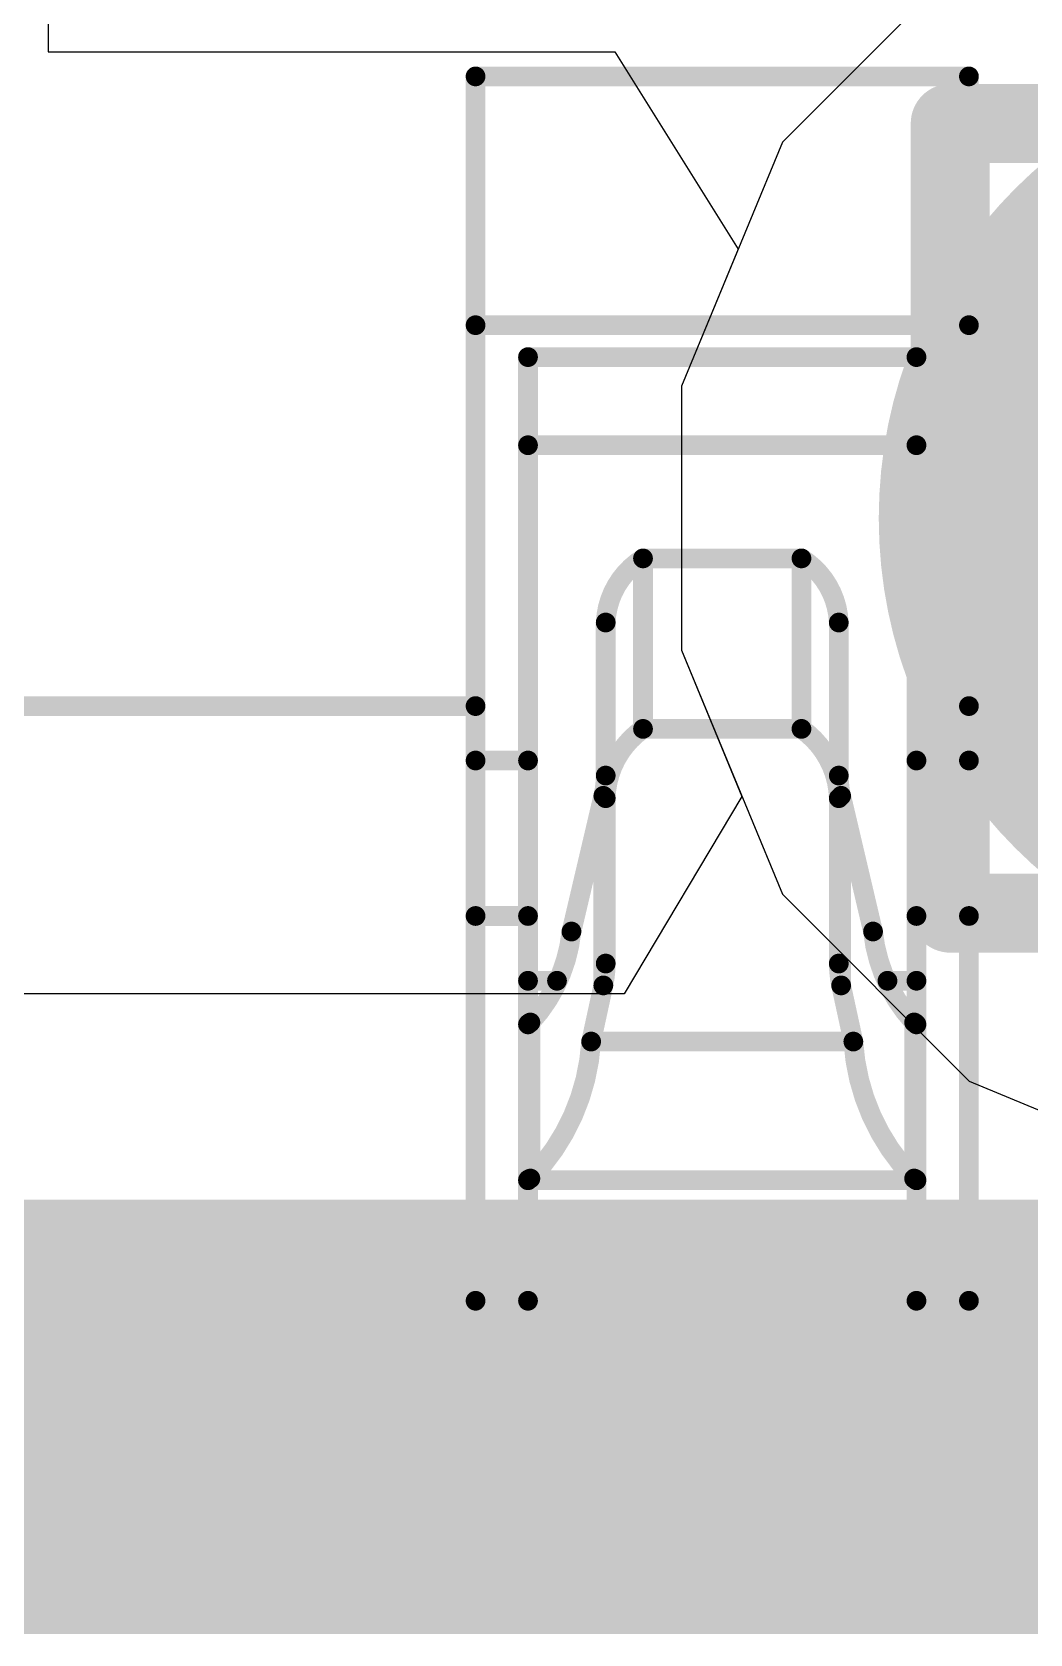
# Model space of a CAD drawing. Header units: inches. Extents: x -6 to 5433, y -4 to 5447.
# Drawn here: x 8.771 to 9.413, y 30.073 to 31.103 of the extents above; entities that cross this region are included whole.
import ezdxf

# ---------------------------------------------------------------- set-up
doc = ezdxf.new("R2010")
doc.units = ezdxf.units.IN
for name, color, linetype in [('Bottom Layer', 5, 'Continuous'), ('Drill Drawing', 1, 'Continuous'), ('Ground', 16, 'Continuous'), ('Mechanical 4', 56, 'Continuous'), ('Power', 76, 'Continuous'), ('Top Layer', 1, 'Continuous')]:
    doc.layers.add(name, color=color, linetype=linetype)

msp = doc.modelspace()

# ---------------------------------------------------------------- hatches: boundary and pattern name
at = {"layer": 'Bottom Layer'}
h = msp.add_hatch(color=5, dxfattribs=at)
edge = h.paths.add_edge_path()
edge.add_arc((9.6156272, 30.79074868), 0.2999994, 0, 360)
at = {"layer": 'Ground'}
h = msp.add_hatch(color=16, dxfattribs=at)
edge = h.paths.add_edge_path()
edge.add_arc((9.6156272, 30.79074868), 0.2999994, 0, 360)
at = {"layer": 'Power'}
h = msp.add_hatch(color=76, dxfattribs=at)
edge = h.paths.add_edge_path()
edge.add_arc((9.6156272, 30.79074868), 0.2999994, 0, 360)
at = {"layer": 'Top Layer'}
h = msp.add_hatch(color=1, dxfattribs=at)
edge = h.paths.add_edge_path()
edge.add_arc((9.6156272, 30.79074868), 0.2999994, 0, 360)

# ---------------------------------------------------------------- linework, layer by layer
at = {"layer": 'Bottom Layer'}
for p, q in [((9.37375316, 31.15273932), (9.253636559999999, 31.03262272)), ((9.253636559999999, 31.03262272), (9.188627799999999, 30.87568374)), ((9.188627799999999, 30.87568374), (9.188627799999999, 30.70581362)), ((9.188627799999999, 30.70581362), (9.22758378, 30.61177012)), ((9.22758378, 30.61177012), (9.15180796, 30.48476758)), ((9.15180796, 30.48476758), (4.82502464, 30.48476758))]:
    msp.add_line(p, q, dxfattribs=at)
msp.add_lwpolyline([(4.55450194, 30.2128428, 0.2794, 0.2794, 0), (14.47733452, 30.2128428, 0.2794, 0.2794, 0)], format="xyseb", dxfattribs=at)
at = {"layer": 'Drill Drawing'}
for points in [[(9.3616272, 31.04474868, 0.0508, 0.0508, 0), (9.8696272, 31.04474868, 0.0508, 0.0508, 0)], [(9.3616272, 30.53674868, 0.0508, 0.0508, 0), (9.3616272, 31.04474868, 0.0508, 0.0508, 0)], [(9.3616272, 30.53674868, 0.0508, 0.0508, 0), (9.8696272, 30.53674868, 0.0508, 0.0508, 0)]]:
    msp.add_lwpolyline(points, format="xyseb", dxfattribs=at)
for points in [[(9.3489272, 31.04474868, 0.0254, 0.0254, 1), (9.3743272, 31.04474868, 0.0254, 0.0254, 1)], [(9.3489272, 31.04474868, 0.0254, 0.0254, 1), (9.3743272, 31.04474868, 0.0254, 0.0254, 1)], [(9.3489272, 30.53674868, 0.0254, 0.0254, 1), (9.3743272, 30.53674868, 0.0254, 0.0254, 1)], [(9.3489272, 30.53674868, 0.0254, 0.0254, 1), (9.3743272, 30.53674868, 0.0254, 0.0254, 1)]]:
    msp.add_lwpolyline(points, format="xyseb", close=True, dxfattribs=at)
at = {"layer": 'Ground'}
for p, q in [((9.37375316, 31.15273932), (9.253636559999999, 31.03262272)), ((9.253636559999999, 31.03262272), (9.188627799999999, 30.87568374)), ((9.188627799999999, 30.87568374), (9.188627799999999, 30.70581362)), ((9.188627799999999, 30.70581362), (9.253636559999999, 30.54887464)), ((9.253636559999999, 30.54887464), (9.37375316, 30.42875804)), ((9.37375316, 30.42875804), (9.53069214, 30.36374928))]:
    msp.add_line(p, q, dxfattribs=at)
at = {"layer": 'Mechanical 4'}
for points in [[(9.0561541, 31.07494674, 0.0127, 0.0127, 0), (9.3736541, 31.07494674, 0.0127, 0.0127, 0)], [(9.0561541, 30.28744514, 0.0127, 0.0127, 0), (9.0561541, 31.07494674, 0.0127, 0.0127, 0)], [(9.3736541, 30.66994628, 0.0127, 0.0127, 0), (9.3736541, 31.07494674, 0.0127, 0.0127, 0)], [(9.0561541, 30.91494452, 0.0127, 0.0127, 0), (9.3736541, 30.91494452, 0.0127, 0.0127, 0)], [(9.08990562, 30.28744514, 0.0127, 0.0127, 0), (9.08990562, 30.89440862, 0.0127, 0.0127, 0)], [(9.08990562, 30.89440862, 0.0127, 0.0127, 0), (9.33990512, 30.89440862, 0.0127, 0.0127, 0)], [(9.33990512, 30.28744514, 0.0127, 0.0127, 0), (9.33990512, 30.89440862, 0.0127, 0.0127, 0)], [(9.08990562, 30.83773868, 0.0127, 0.0127, 0), (9.33990512, 30.83773868, 0.0127, 0.0127, 0)], [(9.13990552, 30.72369522, 0.0127, 0.0127, -0.2473774344944057), (9.163913599999999, 30.76494482, 0.0127, 0.0127, 0)], [(9.16391614, 30.76494482, 0.0127, 0.0127, 0), (9.2658946, 30.76494482, 0.0127, 0.0127, 0)], [(9.16391614, 30.65528286, 0.0127, 0.0127, 0), (9.16391614, 30.76494482, 0.0127, 0.0127, 0)], [(9.2658946, 30.65528286, 0.0127, 0.0127, 0), (9.2658946, 30.76494482, 0.0127, 0.0127, 0)], [(9.26589714, 30.76494482, 0.0127, 0.0127, -0.2473774344944055), (9.28990522, 30.72369522, 0.0127, 0.0127, 0)], [(9.13990552, 30.50434844, 0.0127, 0.0127, 0), (9.13990552, 30.72369522, 0.0127, 0.0127, 0)], [(9.28990522, 30.50434844, 0.0127, 0.0127, 0), (9.28990522, 30.72369522, 0.0127, 0.0127, 0)], [(8.7386541, 30.66994628, 0.0127, 0.0127, 0), (9.0561541, 30.66994628, 0.0127, 0.0127, 0)], [(9.3736541, 30.66994628, 0.0127, 0.0127, 0), (9.691154099999999, 30.66994628, 0.0127, 0.0127, 0)], [(9.3736541, 30.28744514, 0.0127, 0.0127, 0), (9.3736541, 30.66994628, 0.0127, 0.0127, 0)], [(9.13990552, 30.61071348, 0.0127, 0.0127, -0.2374800627721871), (9.163913599999999, 30.6552854, 0.0127, 0.0127, 0)], [(9.16391614, 30.65528286, 0.0127, 0.0127, 0), (9.2658946, 30.65528286, 0.0127, 0.0127, 0)], [(9.26589714, 30.6552854, 0.0127, 0.0127, -0.2374800627721868), (9.28990522, 30.61071348, 0.0127, 0.0127, 0)], [(9.0561541, 30.63494508, 0.0127, 0.0127, 0), (9.08990562, 30.63494508, 0.0127, 0.0127, 0)], [(9.33990512, 30.63494508, 0.0127, 0.0127, 0), (9.3736541, 30.63494508, 0.0127, 0.0127, 0)], [(9.13990552, 30.62525752, 0.0127, 0.0127, -0.05786385222358645), (9.1383866, 30.61223494, 0.0127, 0.0127, 0)], [(9.29142414, 30.61223494, 0.0127, 0.0127, -0.057863852222711), (9.28990522, 30.62525752, 0.0127, 0.0127, 0)], [(9.1178634, 30.5249453, 0.0127, 0.0127, 0), (9.1383866, 30.61223494, 0.0127, 0.0127, 0)], [(9.1383866, 30.49027684, 0.0127, 0.0127, 0), (9.1383866, 30.61223494, 0.0127, 0.0127, 0)], [(9.29142414, 30.61223494, 0.0127, 0.0127, 0), (9.3119448, 30.5249453, 0.0127, 0.0127, 0)], [(9.29142414, 30.49027684, 0.0127, 0.0127, 0), (9.29142414, 30.61223494, 0.0127, 0.0127, 0)], [(9.0561541, 30.53494528, 0.0127, 0.0127, 0), (9.08990562, 30.53494528, 0.0127, 0.0127, 0)], [(9.33990512, 30.53494528, 0.0127, 0.0127, 0), (9.3736541, 30.53494528, 0.0127, 0.0127, 0)], [(9.11786594, 30.52494784, 0.0127, 0.0127, -0.1625906327552088), (9.091424539999998, 30.46645418, 0.0127, 0.0127, 0)], [(9.3383862, 30.46645418, 0.0127, 0.0127, -0.1625906327547608), (9.3119448, 30.52494784, 0.0127, 0.0127, 0)], [(9.13990552, 30.50434844, 0.0127, 0.0127, -0.05365793627908248), (9.1383866, 30.49027684, 0.0127, 0.0127, 0)], [(9.29142414, 30.49027684, 0.0127, 0.0127, -0.0536579362795205), (9.28990522, 30.50434844, 0.0127, 0.0127, 0)], [(9.08990562, 30.49328166, 0.0127, 0.0127, 0), (9.108566999999999, 30.49328166, 0.0127, 0.0127, 0)], [(9.321243739999998, 30.49328166, 0.0127, 0.0127, 0), (9.33990512, 30.49328166, 0.0127, 0.0127, 0)], [(9.13053292, 30.45417836, 0.0127, 0.0127, 0), (9.1383866, 30.49027684, 0.0127, 0.0127, 0)], [(9.29142414, 30.49027684, 0.0127, 0.0127, 0), (9.299277819999999, 30.45417836, 0.0127, 0.0127, 0)], [(9.08990562, 30.46521466, 0.0127, 0.0127, -0.0110217607104966), (9.08994118, 30.46530102, 0.0127, 0.0127, 0)], [(9.08994118, 30.46530102, 0.0127, 0.0127, -0.02840440585548756), (9.0899869, 30.46538992, 0.0127, 0.0127, 0)], [(9.0899869, 30.46538992, 0.0127, 0.0127, -0.03504147040287762), (9.09005294, 30.46548644, 0.0127, 0.0127, 0)], [(9.09005294, 30.46548644, 0.0127, 0.0127, -0.03231858327984896), (9.090151999999998, 30.46559312, 0.0127, 0.0127, 0)], [(9.090151999999998, 30.46559312, 0.0127, 0.0127, -0.02446223688059754), (9.09028916, 30.4657125, 0.0127, 0.0127, 0)], [(9.0902917, 30.46570996, 0.0127, 0.0127, -0.01372918957293931), (9.0904695, 30.46584458, 0.0127, 0.0127, 0)], [(9.0904695, 30.46584458, 0.0127, 0.0127, -0.008119992782624982), (9.09068032, 30.46598682, 0.0127, 0.0127, 0)], [(9.09067778, 30.46598936, 0.0127, 0.0127, -0.004820635651678816), (9.090914, 30.46613922, 0.0127, 0.0127, 0)], [(9.090914, 30.46613922, 0.0127, 0.0127, 0), (9.091424539999998, 30.46645418, 0.0127, 0.0127, 0)], [(9.091424539999998, 30.36607592, 0.0127, 0.0127, 0), (9.091424539999998, 30.46645418, 0.0127, 0.0127, 0)], [(9.3383862, 30.36607592, 0.0127, 0.0127, 0), (9.3383862, 30.46645418, 0.0127, 0.0127, 0)], [(9.3383862, 30.46645418, 0.0127, 0.0127, 0), (9.3386529, 30.46629416, 0.0127, 0.0127, 0)], [(9.3386529, 30.46629416, 0.0127, 0.0127, 0), (9.338911979999999, 30.46613414, 0.0127, 0.0127, 0)], [(9.338909439999998, 30.4661316, 0.0127, 0.0127, -0.006054857851939337), (9.339148199999999, 30.46598174, 0.0127, 0.0127, 0)], [(9.33915074, 30.46598428, 0.0127, 0.0127, -0.01073696924309988), (9.33935648, 30.46584204, 0.0127, 0.0127, 0)], [(9.33935648, 30.4658395, 0.0127, 0.0127, -0.01856237097817421), (9.33952158, 30.4657125, 0.0127, 0.0127, 0)], [(9.33952158, 30.46571504, 0.0127, 0.0127, -0.02338621056542171), (9.33964604, 30.4655982, 0.0127, 0.0127, 0)], [(9.33964604, 30.46559565999999, 0.0127, 0.0127, -0.05432145116135166), (9.339806059999999, 30.465395, 0.0127, 0.0127, 0)], [(9.3398086, 30.46539754, 0.0127, 0.0127, -0.02859688049945708), (9.33990766, 30.46521466, 0.0127, 0.0127, 0)], [(9.13053292, 30.4541809, 0.0127, 0.0127, -0.1798939642534223), (9.091424539999998, 30.36607592, 0.0127, 0.0127, 0)], [(9.13053292, 30.45417836, 0.0127, 0.0127, 0), (9.299277819999999, 30.45417836, 0.0127, 0.0127, 0)], [(9.3383862, 30.36607592, 0.0127, 0.0127, -0.1798939642534224), (9.299277819999999, 30.4541809, 0.0127, 0.0127, 0)], [(9.08990562, 30.36514628, 0.0127, 0.0127, -0.01323430973231788), (9.08994118, 30.36521231999999, 0.0127, 0.0127, 0)], [(9.08990562, 30.36494562, 0.0127, 0.0127, 0), (9.33990512, 30.36494562, 0.0127, 0.0127, 0)], [(9.08994118, 30.36521231999999, 0.0127, 0.0127, -0.03268862894932029), (9.0899869, 30.36528089999999, 0.0127, 0.0127, 0)], [(9.0899869, 30.36527582, 0.0127, 0.0127, -0.03744583041080751), (9.09005294, 30.36534948, 0.0127, 0.0127, 0)], [(9.09005294, 30.36534948, 0.0127, 0.0127, -0.0318812046932874), (9.090151999999998, 30.36542822, 0.0127, 0.0127, 0)], [(9.09014946, 30.36543076, 0.0127, 0.0127, -0.02261994772729519), (9.09028916, 30.3655222, 0.0127, 0.0127, 0)], [(9.09028916, 30.36551966, 0.0127, 0.0127, -0.01220889243793097), (9.090466959999999, 30.36561872, 0.0127, 0.0127, 0)], [(9.090466959999999, 30.36561872, 0.0127, 0.0127, -0.007070305418433639), (9.09067778, 30.3657254, 0.0127, 0.0127, 0)], [(9.09067778, 30.3657254, 0.0127, 0.0127, 0), (9.090914, 30.3658397, 0.0127, 0.0127, 0)], [(9.090914, 30.3658397, 0.0127, 0.0127, 0), (9.091424539999998, 30.36607592, 0.0127, 0.0127, 0)], [(9.3383862, 30.36607592, 0.0127, 0.0127, 0), (9.3386529, 30.365954, 0.0127, 0.0127, 0)], [(9.3386529, 30.365954, 0.0127, 0.0127, 0), (9.338911979999999, 30.36583716, 0.0127, 0.0127, 0)], [(9.338911979999999, 30.36583716, 0.0127, 0.0127, -0.005205334055472881), (9.33915074, 30.3657254, 0.0127, 0.0127, 0)], [(9.339148199999999, 30.36572286, 0.0127, 0.0127, -0.009375622370237296), (9.339353939999999, 30.36561618, 0.0127, 0.0127, 0)], [(9.339353939999999, 30.36561618, 0.0127, 0.0127, -0.01668702490799098), (9.33952158, 30.36551966, 0.0127, 0.0127, 0)], [(9.33952158, 30.36551966, 0.0127, 0.0127, -0.0219939170231911), (9.33964604, 30.3654333, 0.0127, 0.0127, 0)], [(9.3396435, 30.3654333, 0.0127, 0.0127, -0.02675089187620369), (9.339737479999998, 30.36535456, 0.0127, 0.0127, 0)], [(9.339740019999999, 30.36535456, 0.0127, 0.0127, -0.02828763813218532), (9.3398086, 30.36528344, 0.0127, 0.0127, 0)], [(9.3398086, 30.36528344, 0.0127, 0.0127, -0.03260546146279918), (9.33990512, 30.36514628, 0.0127, 0.0127, 0)], [(9.0561541, 30.28744514, 0.0127, 0.0127, 0), (9.3736541, 30.28744514, 0.0127, 0.0127, 0)]]:
    msp.add_lwpolyline(points, format="xyseb", dxfattribs=at)
for points in [[(9.0529791, 31.07494674, 0.00635, 0.00635, 1), (9.0593291, 31.07494674, 0.00635, 0.00635, 1)], [(9.0529791, 31.07494674, 0.00635, 0.00635, 1), (9.0593291, 31.07494674, 0.00635, 0.00635, 1)], [(9.370479099999999, 31.07494674, 0.00635, 0.00635, 1), (9.3768291, 31.07494674, 0.00635, 0.00635, 1)], [(9.370479099999999, 31.07494674, 0.00635, 0.00635, 1), (9.3768291, 31.07494674, 0.00635, 0.00635, 1)], [(9.0529791, 30.91494452, 0.00635, 0.00635, 1), (9.0593291, 30.91494452, 0.00635, 0.00635, 1)], [(9.370479099999999, 30.91494452, 0.00635, 0.00635, 1), (9.3768291, 30.91494452, 0.00635, 0.00635, 1)], [(9.086730619999999, 30.89440862, 0.00635, 0.00635, 1), (9.09308062, 30.89440862, 0.00635, 0.00635, 1)], [(9.086730619999999, 30.89440862, 0.00635, 0.00635, 1), (9.09308062, 30.89440862, 0.00635, 0.00635, 1)], [(9.33673012, 30.89440862, 0.00635, 0.00635, 1), (9.34308012, 30.89440862, 0.00635, 0.00635, 1)], [(9.33673012, 30.89440862, 0.00635, 0.00635, 1), (9.34308012, 30.89440862, 0.00635, 0.00635, 1)], [(9.086730619999999, 30.83773868, 0.00635, 0.00635, 1), (9.09308062, 30.83773868, 0.00635, 0.00635, 1)], [(9.33673012, 30.83773868, 0.00635, 0.00635, 1), (9.34308012, 30.83773868, 0.00635, 0.00635, 1)], [(9.1607386, 30.76494482, 0.00635, 0.00635, 1), (9.1670886, 30.76494482, 0.00635, 0.00635, 1)], [(9.160741139999999, 30.76494482, 0.00635, 0.00635, 1), (9.167091139999998, 30.76494482, 0.00635, 0.00635, 1)], [(9.160741139999999, 30.76494482, 0.00635, 0.00635, 1), (9.167091139999998, 30.76494482, 0.00635, 0.00635, 1)], [(9.262719599999999, 30.76494482, 0.00635, 0.00635, 1), (9.2690696, 30.76494482, 0.00635, 0.00635, 1)], [(9.262719599999999, 30.76494482, 0.00635, 0.00635, 1), (9.2690696, 30.76494482, 0.00635, 0.00635, 1)], [(9.26272214, 30.76494482, 0.00635, 0.00635, 1), (9.269072139999999, 30.76494482, 0.00635, 0.00635, 1)], [(9.136730519999999, 30.72369522, 0.00635, 0.00635, 1), (9.14308052, 30.72369522, 0.00635, 0.00635, 1)], [(9.136730519999999, 30.72369522, 0.00635, 0.00635, 1), (9.14308052, 30.72369522, 0.00635, 0.00635, 1)], [(9.286730219999999, 30.72369522, 0.00635, 0.00635, 1), (9.29308022, 30.72369522, 0.00635, 0.00635, 1)], [(9.286730219999999, 30.72369522, 0.00635, 0.00635, 1), (9.29308022, 30.72369522, 0.00635, 0.00635, 1)], [(9.0529791, 30.66994628, 0.00635, 0.00635, 1), (9.0593291, 30.66994628, 0.00635, 0.00635, 1)], [(9.370479099999999, 30.66994628, 0.00635, 0.00635, 1), (9.3768291, 30.66994628, 0.00635, 0.00635, 1)], [(9.370479099999999, 30.66994628, 0.00635, 0.00635, 1), (9.3768291, 30.66994628, 0.00635, 0.00635, 1)], [(9.370479099999999, 30.66994628, 0.00635, 0.00635, 1), (9.3768291, 30.66994628, 0.00635, 0.00635, 1)], [(9.1607386, 30.6552854, 0.00635, 0.00635, 1), (9.1670886, 30.6552854, 0.00635, 0.00635, 1)], [(9.160741139999999, 30.65528286, 0.00635, 0.00635, 1), (9.167091139999998, 30.65528286, 0.00635, 0.00635, 1)], [(9.160741139999999, 30.65528286, 0.00635, 0.00635, 1), (9.167091139999998, 30.65528286, 0.00635, 0.00635, 1)], [(9.262719599999999, 30.65528286, 0.00635, 0.00635, 1), (9.2690696, 30.65528286, 0.00635, 0.00635, 1)], [(9.262719599999999, 30.65528286, 0.00635, 0.00635, 1), (9.2690696, 30.65528286, 0.00635, 0.00635, 1)], [(9.26272214, 30.6552854, 0.00635, 0.00635, 1), (9.269072139999999, 30.6552854, 0.00635, 0.00635, 1)], [(9.0529791, 30.63494508, 0.00635, 0.00635, 1), (9.0593291, 30.63494508, 0.00635, 0.00635, 1)], [(9.086730619999999, 30.63494508, 0.00635, 0.00635, 1), (9.09308062, 30.63494508, 0.00635, 0.00635, 1)], [(9.33673012, 30.63494508, 0.00635, 0.00635, 1), (9.34308012, 30.63494508, 0.00635, 0.00635, 1)], [(9.370479099999999, 30.63494508, 0.00635, 0.00635, 1), (9.3768291, 30.63494508, 0.00635, 0.00635, 1)], [(9.136730519999999, 30.62525752, 0.00635, 0.00635, 1), (9.14308052, 30.62525752, 0.00635, 0.00635, 1)], [(9.286730219999999, 30.62525752, 0.00635, 0.00635, 1), (9.29308022, 30.62525752, 0.00635, 0.00635, 1)], [(9.135211599999998, 30.61223494, 0.00635, 0.00635, 1), (9.1415616, 30.61223494, 0.00635, 0.00635, 1)], [(9.135211599999998, 30.61223494, 0.00635, 0.00635, 1), (9.1415616, 30.61223494, 0.00635, 0.00635, 1)], [(9.135211599999998, 30.61223494, 0.00635, 0.00635, 1), (9.1415616, 30.61223494, 0.00635, 0.00635, 1)], [(9.136730519999999, 30.61071348, 0.00635, 0.00635, 1), (9.14308052, 30.61071348, 0.00635, 0.00635, 1)], [(9.286730219999999, 30.61071348, 0.00635, 0.00635, 1), (9.29308022, 30.61071348, 0.00635, 0.00635, 1)], [(9.28824914, 30.61223494, 0.00635, 0.00635, 1), (9.294599139999999, 30.61223494, 0.00635, 0.00635, 1)], [(9.28824914, 30.61223494, 0.00635, 0.00635, 1), (9.294599139999999, 30.61223494, 0.00635, 0.00635, 1)], [(9.28824914, 30.61223494, 0.00635, 0.00635, 1), (9.294599139999999, 30.61223494, 0.00635, 0.00635, 1)], [(9.0529791, 30.53494528, 0.00635, 0.00635, 1), (9.0593291, 30.53494528, 0.00635, 0.00635, 1)], [(9.086730619999999, 30.53494528, 0.00635, 0.00635, 1), (9.09308062, 30.53494528, 0.00635, 0.00635, 1)], [(9.33673012, 30.53494528, 0.00635, 0.00635, 1), (9.34308012, 30.53494528, 0.00635, 0.00635, 1)], [(9.370479099999999, 30.53494528, 0.00635, 0.00635, 1), (9.3768291, 30.53494528, 0.00635, 0.00635, 1)], [(9.114688399999999, 30.5249453, 0.00635, 0.00635, 1), (9.1210384, 30.5249453, 0.00635, 0.00635, 1)], [(9.11469094, 30.52494784, 0.00635, 0.00635, 1), (9.121040939999999, 30.52494784, 0.00635, 0.00635, 1)], [(9.3087698, 30.52494784, 0.00635, 0.00635, 1), (9.3151198, 30.52494784, 0.00635, 0.00635, 1)], [(9.3087698, 30.5249453, 0.00635, 0.00635, 1), (9.3151198, 30.5249453, 0.00635, 0.00635, 1)], [(9.136730519999999, 30.50434844, 0.00635, 0.00635, 1), (9.14308052, 30.50434844, 0.00635, 0.00635, 1)], [(9.136730519999999, 30.50434844, 0.00635, 0.00635, 1), (9.14308052, 30.50434844, 0.00635, 0.00635, 1)], [(9.286730219999999, 30.50434844, 0.00635, 0.00635, 1), (9.29308022, 30.50434844, 0.00635, 0.00635, 1)], [(9.286730219999999, 30.50434844, 0.00635, 0.00635, 1), (9.29308022, 30.50434844, 0.00635, 0.00635, 1)], [(9.086730619999999, 30.49328166, 0.00635, 0.00635, 1), (9.09308062, 30.49328166, 0.00635, 0.00635, 1)], [(9.105392, 30.49328166, 0.00635, 0.00635, 1), (9.111742, 30.49328166, 0.00635, 0.00635, 1)], [(9.31806874, 30.49328166, 0.00635, 0.00635, 1), (9.32441874, 30.49328166, 0.00635, 0.00635, 1)], [(9.33673012, 30.49328166, 0.00635, 0.00635, 1), (9.34308012, 30.49328166, 0.00635, 0.00635, 1)], [(9.135211599999998, 30.49027684, 0.00635, 0.00635, 1), (9.1415616, 30.49027684, 0.00635, 0.00635, 1)], [(9.135211599999998, 30.49027684, 0.00635, 0.00635, 1), (9.1415616, 30.49027684, 0.00635, 0.00635, 1)], [(9.135211599999998, 30.49027684, 0.00635, 0.00635, 1), (9.1415616, 30.49027684, 0.00635, 0.00635, 1)], [(9.28824914, 30.49027684, 0.00635, 0.00635, 1), (9.294599139999999, 30.49027684, 0.00635, 0.00635, 1)], [(9.28824914, 30.49027684, 0.00635, 0.00635, 1), (9.294599139999999, 30.49027684, 0.00635, 0.00635, 1)], [(9.28824914, 30.49027684, 0.00635, 0.00635, 1), (9.294599139999999, 30.49027684, 0.00635, 0.00635, 1)], [(9.086730619999999, 30.46521466, 0.00635, 0.00635, 1), (9.09308062, 30.46521466, 0.00635, 0.00635, 1)], [(9.08676618, 30.46530102, 0.00635, 0.00635, 1), (9.093116179999999, 30.46530102, 0.00635, 0.00635, 1)], [(9.08676618, 30.46530102, 0.00635, 0.00635, 1), (9.093116179999999, 30.46530102, 0.00635, 0.00635, 1)], [(9.0868119, 30.46538992, 0.00635, 0.00635, 1), (9.0931619, 30.46538992, 0.00635, 0.00635, 1)], [(9.0868119, 30.46538992, 0.00635, 0.00635, 1), (9.0931619, 30.46538992, 0.00635, 0.00635, 1)], [(9.086877939999999, 30.46548644, 0.00635, 0.00635, 1), (9.09322794, 30.46548644, 0.00635, 0.00635, 1)], [(9.086877939999999, 30.46548644, 0.00635, 0.00635, 1), (9.09322794, 30.46548644, 0.00635, 0.00635, 1)], [(9.086977, 30.46559312, 0.00635, 0.00635, 1), (9.093327, 30.46559312, 0.00635, 0.00635, 1)], [(9.086977, 30.46559312, 0.00635, 0.00635, 1), (9.093327, 30.46559312, 0.00635, 0.00635, 1)], [(9.087114159999999, 30.4657125, 0.00635, 0.00635, 1), (9.09346416, 30.4657125, 0.00635, 0.00635, 1)], [(9.0871167, 30.46570996, 0.00635, 0.00635, 1), (9.0934667, 30.46570996, 0.00635, 0.00635, 1)], [(9.0872945, 30.46584458, 0.00635, 0.00635, 1), (9.0936445, 30.46584458, 0.00635, 0.00635, 1)], [(9.0872945, 30.46584458, 0.00635, 0.00635, 1), (9.0936445, 30.46584458, 0.00635, 0.00635, 1)], [(9.08750278, 30.46598936, 0.00635, 0.00635, 1), (9.093852779999999, 30.46598936, 0.00635, 0.00635, 1)], [(9.087505319999998, 30.46598682, 0.00635, 0.00635, 1), (9.09385532, 30.46598682, 0.00635, 0.00635, 1)], [(9.087739, 30.46613922, 0.00635, 0.00635, 1), (9.094088999999999, 30.46613922, 0.00635, 0.00635, 1)], [(9.087739, 30.46613922, 0.00635, 0.00635, 1), (9.094088999999999, 30.46613922, 0.00635, 0.00635, 1)], [(9.08824954, 30.46645418, 0.00635, 0.00635, 1), (9.094599539999999, 30.46645418, 0.00635, 0.00635, 1)], [(9.08824954, 30.46645418, 0.00635, 0.00635, 1), (9.094599539999999, 30.46645418, 0.00635, 0.00635, 1)], [(9.08824954, 30.46645418, 0.00635, 0.00635, 1), (9.094599539999999, 30.46645418, 0.00635, 0.00635, 1)], [(9.3352112, 30.46645418, 0.00635, 0.00635, 1), (9.3415612, 30.46645418, 0.00635, 0.00635, 1)], [(9.3352112, 30.46645418, 0.00635, 0.00635, 1), (9.3415612, 30.46645418, 0.00635, 0.00635, 1)], [(9.3352112, 30.46645418, 0.00635, 0.00635, 1), (9.3415612, 30.46645418, 0.00635, 0.00635, 1)], [(9.335477899999999, 30.46629416, 0.00635, 0.00635, 1), (9.3418279, 30.46629416, 0.00635, 0.00635, 1)], [(9.335477899999999, 30.46629416, 0.00635, 0.00635, 1), (9.3418279, 30.46629416, 0.00635, 0.00635, 1)], [(9.33573444, 30.4661316, 0.00635, 0.00635, 1), (9.342084439999999, 30.4661316, 0.00635, 0.00635, 1)], [(9.33573698, 30.46613414, 0.00635, 0.00635, 1), (9.34208698, 30.46613414, 0.00635, 0.00635, 1)], [(9.3359732, 30.46598174, 0.00635, 0.00635, 1), (9.342323200000001, 30.46598174, 0.00635, 0.00635, 1)], [(9.33597574, 30.46598428, 0.00635, 0.00635, 1), (9.34232574, 30.46598428, 0.00635, 0.00635, 1)], [(9.33618148, 30.46584204, 0.00635, 0.00635, 1), (9.34253148, 30.46584204, 0.00635, 0.00635, 1)], [(9.33618148, 30.4658395, 0.00635, 0.00635, 1), (9.34253148, 30.4658395, 0.00635, 0.00635, 1)], [(9.336346579999999, 30.46571504, 0.00635, 0.00635, 1), (9.34269658, 30.46571504, 0.00635, 0.00635, 1)], [(9.336346579999999, 30.4657125, 0.00635, 0.00635, 1), (9.34269658, 30.4657125, 0.00635, 0.00635, 1)], [(9.33647104, 30.4655982, 0.00635, 0.00635, 1), (9.342821039999999, 30.4655982, 0.00635, 0.00635, 1)], [(9.33647104, 30.46559565999999, 0.00635, 0.00635, 1), (9.342821039999999, 30.46559565999999, 0.00635, 0.00635, 1)], [(9.33663106, 30.465395, 0.00635, 0.00635, 1), (9.34298106, 30.465395, 0.00635, 0.00635, 1)], [(9.3366336, 30.46539754, 0.00635, 0.00635, 1), (9.3429836, 30.46539754, 0.00635, 0.00635, 1)], [(9.336732660000001, 30.46521466, 0.00635, 0.00635, 1), (9.343082659999999, 30.46521466, 0.00635, 0.00635, 1)], [(9.12735792, 30.4541809, 0.00635, 0.00635, 1), (9.133707919999999, 30.4541809, 0.00635, 0.00635, 1)], [(9.12735792, 30.45417836, 0.00635, 0.00635, 1), (9.133707919999999, 30.45417836, 0.00635, 0.00635, 1)], [(9.12735792, 30.45417836, 0.00635, 0.00635, 1), (9.133707919999999, 30.45417836, 0.00635, 0.00635, 1)], [(9.29610282, 30.4541809, 0.00635, 0.00635, 1), (9.30245282, 30.4541809, 0.00635, 0.00635, 1)], [(9.29610282, 30.45417836, 0.00635, 0.00635, 1), (9.30245282, 30.45417836, 0.00635, 0.00635, 1)], [(9.29610282, 30.45417836, 0.00635, 0.00635, 1), (9.30245282, 30.45417836, 0.00635, 0.00635, 1)], [(9.086730619999999, 30.36514628, 0.00635, 0.00635, 1), (9.09308062, 30.36514628, 0.00635, 0.00635, 1)], [(9.086730619999999, 30.36494562, 0.00635, 0.00635, 1), (9.09308062, 30.36494562, 0.00635, 0.00635, 1)], [(9.08676618, 30.36521231999999, 0.00635, 0.00635, 1), (9.093116179999999, 30.36521231999999, 0.00635, 0.00635, 1)], [(9.08676618, 30.36521231999999, 0.00635, 0.00635, 1), (9.093116179999999, 30.36521231999999, 0.00635, 0.00635, 1)], [(9.0868119, 30.36528089999999, 0.00635, 0.00635, 1), (9.0931619, 30.36528089999999, 0.00635, 0.00635, 1)], [(9.0868119, 30.36527582, 0.00635, 0.00635, 1), (9.0931619, 30.36527582, 0.00635, 0.00635, 1)], [(9.086877939999999, 30.36534948, 0.00635, 0.00635, 1), (9.09322794, 30.36534948, 0.00635, 0.00635, 1)], [(9.086877939999999, 30.36534948, 0.00635, 0.00635, 1), (9.09322794, 30.36534948, 0.00635, 0.00635, 1)], [(9.086974459999999, 30.36543076, 0.00635, 0.00635, 1), (9.09332446, 30.36543076, 0.00635, 0.00635, 1)], [(9.086977, 30.36542822, 0.00635, 0.00635, 1), (9.093327, 30.36542822, 0.00635, 0.00635, 1)], [(9.087114159999999, 30.3655222, 0.00635, 0.00635, 1), (9.09346416, 30.3655222, 0.00635, 0.00635, 1)], [(9.087114159999999, 30.36551966, 0.00635, 0.00635, 1), (9.09346416, 30.36551966, 0.00635, 0.00635, 1)], [(9.08729196, 30.36561872, 0.00635, 0.00635, 1), (9.09364196, 30.36561872, 0.00635, 0.00635, 1)], [(9.08729196, 30.36561872, 0.00635, 0.00635, 1), (9.09364196, 30.36561872, 0.00635, 0.00635, 1)], [(9.08750278, 30.3657254, 0.00635, 0.00635, 1), (9.093852779999999, 30.3657254, 0.00635, 0.00635, 1)], [(9.08750278, 30.3657254, 0.00635, 0.00635, 1), (9.093852779999999, 30.3657254, 0.00635, 0.00635, 1)], [(9.087739, 30.3658397, 0.00635, 0.00635, 1), (9.094088999999999, 30.3658397, 0.00635, 0.00635, 1)], [(9.087739, 30.3658397, 0.00635, 0.00635, 1), (9.094088999999999, 30.3658397, 0.00635, 0.00635, 1)], [(9.08824954, 30.36607592, 0.00635, 0.00635, 1), (9.094599539999999, 30.36607592, 0.00635, 0.00635, 1)], [(9.08824954, 30.36607592, 0.00635, 0.00635, 1), (9.094599539999999, 30.36607592, 0.00635, 0.00635, 1)], [(9.08824954, 30.36607592, 0.00635, 0.00635, 1), (9.094599539999999, 30.36607592, 0.00635, 0.00635, 1)], [(9.3352112, 30.36607592, 0.00635, 0.00635, 1), (9.3415612, 30.36607592, 0.00635, 0.00635, 1)], [(9.3352112, 30.36607592, 0.00635, 0.00635, 1), (9.3415612, 30.36607592, 0.00635, 0.00635, 1)], [(9.3352112, 30.36607592, 0.00635, 0.00635, 1), (9.3415612, 30.36607592, 0.00635, 0.00635, 1)], [(9.335477899999999, 30.365954, 0.00635, 0.00635, 1), (9.3418279, 30.365954, 0.00635, 0.00635, 1)], [(9.335477899999999, 30.365954, 0.00635, 0.00635, 1), (9.3418279, 30.365954, 0.00635, 0.00635, 1)], [(9.33573698, 30.36583716, 0.00635, 0.00635, 1), (9.34208698, 30.36583716, 0.00635, 0.00635, 1)], [(9.33573698, 30.36583716, 0.00635, 0.00635, 1), (9.34208698, 30.36583716, 0.00635, 0.00635, 1)], [(9.3359732, 30.36572286, 0.00635, 0.00635, 1), (9.342323200000001, 30.36572286, 0.00635, 0.00635, 1)], [(9.33597574, 30.3657254, 0.00635, 0.00635, 1), (9.34232574, 30.3657254, 0.00635, 0.00635, 1)], [(9.33617894, 30.36561618, 0.00635, 0.00635, 1), (9.34252894, 30.36561618, 0.00635, 0.00635, 1)], [(9.33617894, 30.36561618, 0.00635, 0.00635, 1), (9.34252894, 30.36561618, 0.00635, 0.00635, 1)], [(9.336346579999999, 30.36551966, 0.00635, 0.00635, 1), (9.34269658, 30.36551966, 0.00635, 0.00635, 1)], [(9.336346579999999, 30.36551966, 0.00635, 0.00635, 1), (9.34269658, 30.36551966, 0.00635, 0.00635, 1)], [(9.336468499999999, 30.3654333, 0.00635, 0.00635, 1), (9.342818499999998, 30.3654333, 0.00635, 0.00635, 1)], [(9.33647104, 30.3654333, 0.00635, 0.00635, 1), (9.342821039999999, 30.3654333, 0.00635, 0.00635, 1)], [(9.33656248, 30.36535456, 0.00635, 0.00635, 1), (9.34291248, 30.36535456, 0.00635, 0.00635, 1)], [(9.33656502, 30.36535456, 0.00635, 0.00635, 1), (9.34291502, 30.36535456, 0.00635, 0.00635, 1)], [(9.3366336, 30.36528344, 0.00635, 0.00635, 1), (9.3429836, 30.36528344, 0.00635, 0.00635, 1)], [(9.3366336, 30.36528344, 0.00635, 0.00635, 1), (9.3429836, 30.36528344, 0.00635, 0.00635, 1)], [(9.33673012, 30.36514628, 0.00635, 0.00635, 1), (9.34308012, 30.36514628, 0.00635, 0.00635, 1)], [(9.33673012, 30.36494562, 0.00635, 0.00635, 1), (9.34308012, 30.36494562, 0.00635, 0.00635, 1)], [(9.0529791, 30.28744514, 0.00635, 0.00635, 1), (9.0593291, 30.28744514, 0.00635, 0.00635, 1)], [(9.0529791, 30.28744514, 0.00635, 0.00635, 1), (9.0593291, 30.28744514, 0.00635, 0.00635, 1)], [(9.086730619999999, 30.28744514, 0.00635, 0.00635, 1), (9.09308062, 30.28744514, 0.00635, 0.00635, 1)], [(9.33673012, 30.28744514, 0.00635, 0.00635, 1), (9.34308012, 30.28744514, 0.00635, 0.00635, 1)], [(9.370479099999999, 30.28744514, 0.00635, 0.00635, 1), (9.3768291, 30.28744514, 0.00635, 0.00635, 1)], [(9.370479099999999, 30.28744514, 0.00635, 0.00635, 1), (9.3768291, 30.28744514, 0.00635, 0.00635, 1)]]:
    msp.add_lwpolyline(points, format="xyseb", close=True, dxfattribs=at)
at = {"layer": 'Power'}
for p, q in [((9.37375316, 31.15273932), (9.253636559999999, 31.03262272)), ((9.253636559999999, 31.03262272), (9.188627799999999, 30.87568374)), ((9.188627799999999, 30.87568374), (9.188627799999999, 30.70581362)), ((9.188627799999999, 30.70581362), (9.253636559999999, 30.54887464)), ((9.253636559999999, 30.54887464), (9.37375316, 30.42875804)), ((9.37375316, 30.42875804), (9.53069214, 30.36374928))]:
    msp.add_line(p, q, dxfattribs=at)
at = {"layer": 'Top Layer'}
for p, q in [((8.781100039999998, 32.79474772), (8.781100039999998, 31.09074808)), ((8.781100039999998, 31.09074808), (9.14582626, 31.09074808)), ((9.14582626, 31.09074808), (9.22510728, 30.96374554)), ((9.22510728, 30.96374554), (9.188627799999999, 30.87568374)), ((9.188627799999999, 30.87568374), (9.188627799999999, 30.70581362)), ((9.188627799999999, 30.70581362), (9.22758378, 30.61177012)), ((9.22758378, 30.61177012), (9.15180796, 30.48476758)), ((9.15180796, 30.48476758), (4.82502464, 30.48476758))]:
    msp.add_line(p, q, dxfattribs=at)
msp.add_lwpolyline([(4.55450194, 30.2128428, 0.2794, 0.2794, 0), (13.88064534, 30.2128428, 0.2794, 0.2794, 0)], format="xyseb", dxfattribs=at)

doc.saveas('drawing.dxf')
